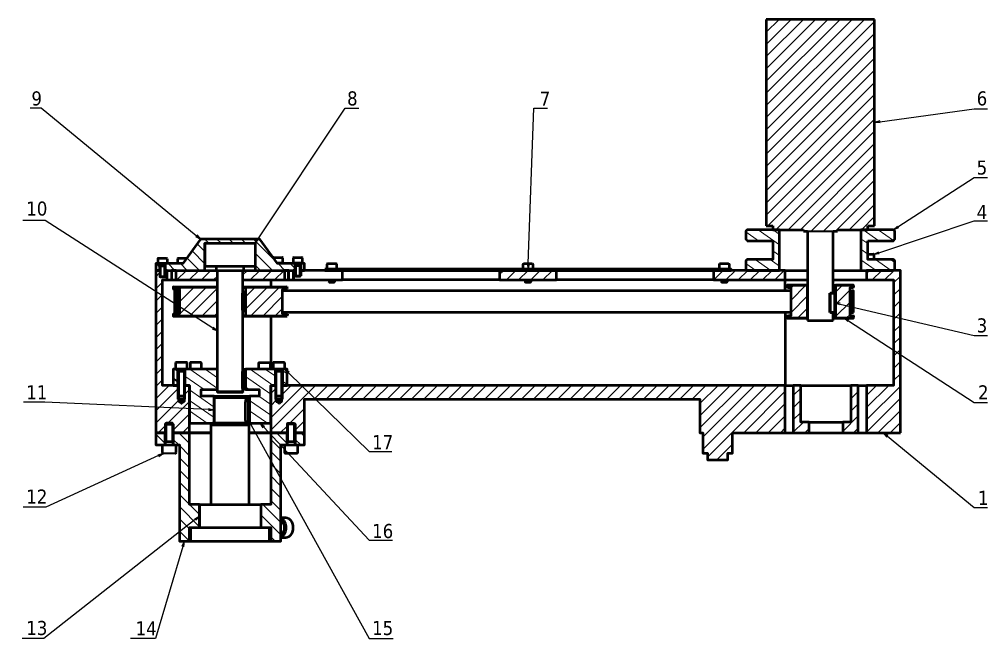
# Model space of a CAD drawing. Header units: millimetres. Extents: x 20106 to 36223, y 4604 to 8014.
# Drawn here: x 20106 to 20818, y 4604 to 5060 of the extents above; entities that cross this region are included whole.
import ezdxf
from ezdxf import colors
from ezdxf.entities.mleader import LeaderData, LeaderLine
from ezdxf.math import Vec2, Vec3

# ---------------------------------------------------------------- set-up
doc = ezdxf.new("R2010")
doc.units = ezdxf.units.MM
doc.layers.get('0').update_dxf_attribs({"lineweight": 35})
doc.layers.add('Nét mảnh', color=130, linetype='Continuous', lineweight=13)
doc.layers.add('Nét đậm', color=7, linetype='Continuous', lineweight=35)
doc.styles.add('PDF Tahoma', font='tahoma.ttf')
doc.styles.get("Standard").update_dxf_attribs({"font": '', "height": 4.375})
doc.styles.get('Standard').set_extended_font_data('TCVN 7284')
pattern_1 = [(45, (1249.0693, 210.0753), (-4.490128, 4.490128), [])]
pattern_2 = [(145, (1249.0693, 210.0753), (-3.6422104, -5.2016155), [])]
pattern_3 = [(135, (1249.0693, 210.0753), (-4.490128, -4.490128), [])]

# ---------------------------------------------------------------- blocks, each defined once
blk = doc.blocks.new('_Open')
at = {"color": 0, "linetype": 'ByBlock', "lineweight": -2}
for p, q in [((-1, 0.17), (0, 0)), ((-1, -0.17), (0, 0)), ((0, 0), (-1, 0))]:
    blk.add_line(p, q, dxfattribs=at)

msp = doc.modelspace()

# ---------------------------------------------------------------- hatches: boundary and pattern name
at = {"layer": 'Nét mảnh', "true_color": 0x58ba48}
h = msp.add_hatch(dxfattribs=at)
h.set_pattern_fill('ANSI31', color=85, scale=2)
h.set_pattern_definition(pattern_1)
h.paths.add_polyline_path([(20735.11, 5059.84), (20655.36, 5059.84), (20655.36, 4907.94), (20660.3, 4907.94), (20660.3, 4904.9), (20682.7, 4904.9), (20682.7, 4903.95), (20685.74, 4903.95), (20704.73, 4903.95), (20707.77, 4903.95), (20707.77, 4904.9), (20730.17, 4904.9), (20730.17, 4907.94), (20735.11, 4907.94)])
h = msp.add_hatch(dxfattribs=at)
h.set_pattern_fill('ANSI31', color=85, scale=2, angle=100)
h.set_pattern_definition(pattern_2)
h.paths.add_polyline_path([(20665.23, 4904.9), (20641.31, 4904.9), (20640.36, 4903.95), (20640.36, 4898.06), (20641.31, 4896.93), (20660.3, 4896.93), (20660.3, 4883.06), (20641.31, 4883.06), (20640.36, 4882.11), (20640.36, 4876.04), (20641.31, 4875.09), (20665.23, 4875.09)])
h.paths.add_polyline_path([(20750.11, 4903.95), (20748.97, 4904.9), (20725.05, 4904.9), (20725.05, 4875.09), (20748.97, 4875.09), (20750.11, 4876.04), (20750.11, 4882.11), (20748.97, 4883.06), (20730.17, 4883.06), (20730.17, 4896.93), (20748.97, 4896.93), (20750.11, 4898.06)])
h = msp.add_hatch(dxfattribs=at)
h.set_pattern_fill('ANSI31', color=85, scale=2, angle=90)
h.set_pattern_definition(pattern_3)
h.paths.add_polyline_path([(20242.19, 4895.03), (20242.57, 4895.03), (20278.84, 4895.03), (20279.22, 4895.03), (20279.22, 4875.09), (20308.65, 4875.09), (20308.65, 4880.03), (20295.55, 4880.03), (20282.64, 4898.06), (20238.78, 4898.06), (20225.86, 4880.03), (20214.28, 4880.03), (20213.05, 4880.03, 0.413935), (20212.95, 4879.93), (20212.95, 4875.09), (20242.19, 4875.09)])
h = msp.add_hatch(dxfattribs=at)
h.set_pattern_fill('ANSI31', color=85, scale=2, angle=90)
h.set_pattern_definition(pattern_3)
h.paths.add_polyline_path([(20208.97, 4879.93, 0.414453), (20208.87, 4880.03), (20207.45, 4880.03), (20205.93, 4880.03), (20205.93, 4875.09), (20208.97, 4875.09)])
h = msp.add_hatch(dxfattribs=at)
h.set_pattern_fill('ANSI31', color=85, scale=2, angle=90)
h.set_pattern_definition(pattern_3)
h.paths.add_polyline_path([(20315.49, 4880.03), (20312.64, 4880.03), (20312.64, 4875.09), (20315.49, 4875.09)])
h = msp.add_hatch(dxfattribs=at)
h.set_pattern_fill('ANSI31', color=85, scale=2, angle=90)
h.set_pattern_definition(pattern_3)
h.paths.add_polyline_path([(20629.54, 4876.04), (20330.49, 4876.04), (20330.49, 4875.09), (20629.54, 4875.09)])
h = msp.add_hatch(dxfattribs=at)
h.set_pattern_fill('ANSI31', color=85, scale=2)
h.set_pattern_definition(pattern_1)
h.paths.add_polyline_path([(20222.83, 4780.34), (20222.26, 4780.34), (20222.26, 4790.41), (20218.84, 4790.41), (20210.86, 4790.41), (20210.86, 4859.71), (20205.93, 4862.82), (20205.93, 4755.47), (20212.95, 4755.47), (20212.95, 4761.92), (20213.52, 4762.49), (20215.8, 4762.49), (20218.27, 4762.49), (20218.84, 4761.92), (20218.84, 4755.47), (20230.8, 4755.47), (20230.8, 4790.41), (20227.38, 4790.41), (20227.38, 4780.34), (20226.81, 4780.34), (20226.81, 4778.44), (20224.91, 4777.11), (20222.83, 4778.44)])
h.paths.add_polyline_path([(20210.86, 4868.06), (20213.9, 4868.06), (20213.9, 4875.09), (20213.14, 4875.09), (20212.95, 4874.9), (20212.95, 4870.53), (20212.38, 4870.15), (20209.34, 4870.15), (20208.97, 4870.53), (20208.97, 4875.09), (20205.93, 4875.09), (20205.93, 4862.82), (20210.86, 4859.71)])
h.paths.add_polyline_path([(20251.31, 4875.09), (20250.74, 4875.09), (20242.19, 4875.09), (20220.93, 4875.09), (20220.93, 4868.06), (20251.31, 4868.06)])
h.paths.add_polyline_path([(20300.67, 4875.09), (20279.22, 4875.09), (20270.67, 4875.09), (20270.1, 4875.09), (20270.1, 4868.06), (20300.67, 4868.06)])
h = msp.add_hatch(dxfattribs=at)
h.set_pattern_fill('ANSI31', color=85, scale=2)
h.set_pattern_definition(pattern_1)
h.paths.add_polyline_path([(20500.99, 4875.09), (20459.03, 4875.09), (20459.03, 4868.06), (20500.99, 4868.06)])
h = msp.add_hatch(dxfattribs=at)
h.set_pattern_fill('ANSI31', color=85, scale=2)
h.set_pattern_definition(pattern_1)
h.paths.add_polyline_path([(20669.41, 4875.09), (20616.63, 4875.09), (20616.63, 4868.06), (20669.41, 4868.06)])
h.paths.add_polyline_path([(20754.1, 4875.09), (20729.22, 4875.09), (20729.22, 4868.06), (20749.16, 4868.06), (20749.16, 4790.41), (20729.22, 4790.41), (20729.22, 4755.47), (20754.1, 4755.47)])
h = msp.add_hatch(dxfattribs=at)
h.set_pattern_fill('ANSI31', color=85, scale=2)
h.set_pattern_definition(pattern_1)
h.paths.add_polyline_path([(20299.35, 4861.04), (20300.83, 4861.04), (20302.95, 4861.42), (20302.57, 4862.94), (20300.67, 4862.56), (20272, 4862.56), (20272, 4841.67), (20300.67, 4841.67), (20302.57, 4841.29), (20302.95, 4842.81), (20300.83, 4843.19), (20299.35, 4843.19)])
h.paths.add_polyline_path([(20251.31, 4862.56), (20220.74, 4862.56), (20218.84, 4862.94), (20218.65, 4861.42), (20220.74, 4861.04), (20223.4, 4861.04), (20223.4, 4851.8), (20239.44, 4841.67), (20251.31, 4841.67)])
h.paths.add_polyline_path([(20223.4, 4851.8), (20223.4, 4843.19), (20220.55, 4843.19), (20218.65, 4842.81), (20218.84, 4841.29), (20220.74, 4841.67), (20239.44, 4841.67)])
h = msp.add_hatch(dxfattribs=at)
h.set_pattern_fill('ANSI31', color=85, scale=2)
h.set_pattern_definition(pattern_1)
h.paths.add_polyline_path([(20685.74, 4864.08), (20671.88, 4864.08), (20670.74, 4864.27), (20670.36, 4862.94), (20671.69, 4862.56), (20673.4, 4862.56), (20673.4, 4841.67), (20671.69, 4841.67), (20670.36, 4841.48), (20670.74, 4839.96), (20671.88, 4840.15), (20685.74, 4840.15)])
h.paths.add_polyline_path([(20717.07, 4862.56), (20718.78, 4862.56), (20719.92, 4862.94), (20719.73, 4864.27), (20718.59, 4864.08), (20706.44, 4864.08), (20706.44, 4840.15), (20718.59, 4840.15), (20719.73, 4839.96), (20719.92, 4841.48), (20718.78, 4841.67), (20718.59, 4841.67), (20717.07, 4841.67)])
h = msp.add_hatch(dxfattribs=at)
h.set_pattern_fill('ANSI31', color=85, scale=2, angle=90)
h.set_pattern_definition(pattern_3)
h.paths.add_polyline_path([(20220.74, 4853.47), (20219.79, 4854.07), (20219.79, 4844.14), (20220.74, 4844.14)])
h = msp.add_hatch(dxfattribs=at)
h.set_pattern_fill('ANSI31', color=85, scale=2, angle=100)
h.set_pattern_definition(pattern_2)
h.paths.add_polyline_path([(20251.31, 4802.37), (20229.09, 4802.37), (20228.14, 4802.37), (20227.38, 4801.8), (20227.38, 4790.41), (20230.8, 4790.41), (20230.8, 4762.49), (20247.7, 4762.49), (20248.84, 4762.49), (20248.84, 4781.29), (20248.84, 4782.43), (20239.35, 4782.43), (20239.35, 4787.37), (20251.31, 4787.37)])
h = msp.add_hatch(dxfattribs=at)
h.set_pattern_fill('ANSI31', color=85, scale=2, angle=100)
h.set_pattern_definition(pattern_2)
h.paths.add_polyline_path([(20294.03, 4802.27, 0.411649), (20293.93, 4802.37), (20292.32, 4802.37), (20272, 4802.37), (20272, 4787.37), (20282.07, 4787.37), (20282.07, 4782.43), (20275.04, 4782.43), (20275.04, 4762.49), (20290.61, 4762.49), (20290.61, 4790.41), (20294.03, 4790.41)])
h.paths.add_polyline_path([(20302.57, 4802.37), (20300.86, 4802.37), (20299.25, 4802.37, 0.416978), (20299.16, 4802.27), (20299.16, 4790.41), (20302.38, 4790.41), (20302.57, 4790.6)])
h = msp.add_hatch(dxfattribs=at)
h.set_pattern_fill('ANSI31', color=85, scale=2)
h.set_pattern_definition(pattern_1)
h.paths.add_polyline_path([(20315.49, 4780.34), (20319.58, 4780.34), (20310.97, 4790.41), (20299.16, 4790.41), (20299.16, 4782.81), (20299.16, 4780.34), (20298.59, 4780.34), (20298.59, 4778.44), (20296.69, 4777.11), (20294.6, 4778.44), (20294.6, 4780.34), (20294.03, 4780.34), (20294.03, 4790.41), (20290.61, 4790.41), (20290.61, 4762.49), (20290.61, 4755.47), (20302.57, 4755.47), (20302.57, 4761.92), (20303.14, 4762.49), (20305.61, 4762.49), (20307.89, 4762.49), (20308.65, 4761.92), (20308.65, 4755.47), (20315.49, 4755.47)])
h.paths.add_polyline_path([(20299.16, 4782.81), (20298.59, 4782.43), (20298.59, 4780.34), (20299.16, 4780.34)], flags=17)
h.paths.add_polyline_path([(20294.6, 4782.43), (20294.03, 4782.81), (20294.03, 4780.34), (20294.6, 4780.34)], flags=17)
h.paths.add_polyline_path([(20669.41, 4790.41), (20310.97, 4790.41), (20319.58, 4780.34), (20606.56, 4780.34), (20606.56, 4755.47), (20608.65, 4755.47), (20608.65, 4740.47), (20612.07, 4740.47), (20612.07, 4735.53), (20627.07, 4735.53), (20627.07, 4740.47), (20630.49, 4740.47), (20630.49, 4755.47), (20669.41, 4755.47)])
h = msp.add_hatch(dxfattribs=at)
h.set_pattern_fill('ANSI31', color=85, scale=2)
h.set_pattern_definition(pattern_1)
h.paths.add_polyline_path([(20723.15, 4790.41), (20717.64, 4790.41), (20717.64, 4763.44), (20711.75, 4763.44), (20711.75, 4755.47), (20723.15, 4755.47)])
h.paths.add_polyline_path([(20680.8, 4790.41), (20675.3, 4790.41), (20675.3, 4755.47), (20686.88, 4755.47), (20686.88, 4763.44), (20680.8, 4763.44)])
h = msp.add_hatch(dxfattribs=at)
h.set_pattern_fill('ANSI31', color=85, scale=2, angle=90)
h.set_pattern_definition(pattern_3)
h.paths.add_polyline_path([(20230.8, 4755.47), (20218.84, 4755.47), (20218.84, 4746.64, 0.414297), (20218.93, 4746.54), (20219.03, 4746.54), (20220.93, 4746.54), (20223.4, 4746.54), (20223.4, 4675.72), (20230.8, 4675.72), (20230.8, 4685.78), (20231.75, 4685.78), (20238.21, 4685.78), (20238.21, 4702.68), (20230.8, 4702.68)])
h.paths.add_polyline_path([(20212.95, 4755.47), (20205.93, 4755.47), (20205.93, 4746.54), (20210.86, 4746.54), (20212.86, 4746.54, 0.414289), (20212.95, 4746.64)])
h.paths.add_polyline_path([(20298.02, 4746.54), (20300.67, 4746.54), (20302.48, 4746.54, 0.414097), (20302.57, 4746.64), (20302.57, 4755.47), (20290.61, 4755.47), (20290.61, 4702.68), (20283.21, 4702.68), (20283.21, 4685.78), (20289.66, 4685.78), (20290.61, 4685.78), (20290.61, 4675.72), (20298.02, 4675.72)])
h.paths.add_polyline_path([(20315.49, 4755.47), (20308.65, 4755.47), (20308.65, 4746.64, 0.414172), (20308.75, 4746.54), (20310.55, 4746.54), (20315.49, 4746.54)])
at = {"layer": 'Nét đậm', "true_color": 0x58ba48}
h = msp.add_hatch(dxfattribs=at)
h.set_pattern_fill('ANSI31', color=85, scale=2, angle=90)
h.set_pattern_definition(pattern_3)
h.paths.add_polyline_path([(20719.54, 4860.09), (20718.59, 4860.09), (20718.59, 4844.14), (20719.54, 4844.14)])
h = msp.add_hatch(dxfattribs=at)
h.set_pattern_fill('ANSI31', color=85, scale=2, angle=100)
h.set_pattern_definition(pattern_2)
h.paths.add_polyline_path([(20222.26, 4802.27, 0.414163), (20222.16, 4802.37), (20220.55, 4802.37), (20218.84, 4802.37), (20218.84, 4790.41), (20222.26, 4790.41)])

# ---------------------------------------------------------------- linework, layer by layer
at = {"layer": 'Nét đậm', "lineweight": 50}
for p, q in [((20735.11, 5059.84), (20655.36, 5059.84)), ((20655.36, 5059.84), (20655.36, 4907.94)), ((20735.11, 4907.94), (20735.11, 5059.84)), ((20655.36, 4907.94), (20660.3, 4907.94)), ((20660.3, 4907.94), (20660.3, 4904.9)), ((20660.3, 4904.9), (20682.7, 4904.9)), ((20682.7, 4904.9), (20682.7, 4903.95)), ((20707.77, 4903.95), (20707.77, 4904.9)), ((20707.77, 4904.9), (20730.17, 4904.9)), ((20730.17, 4904.9), (20730.17, 4907.94)), ((20730.17, 4907.94), (20735.11, 4907.94)), ((20682.7, 4903.95), (20685.74, 4903.95)), ((20685.74, 4903.95), (20685.74, 4838.25)), ((20704.73, 4858.19), (20704.73, 4903.95)), ((20704.73, 4903.95), (20707.77, 4903.95)), ((20300.67, 4862.56), (20272, 4862.56)), ((20272, 4862.56), (20272, 4841.67)), ((20302.57, 4862.94), (20300.67, 4862.56)), ((20302.95, 4861.42), (20302.57, 4862.94)), ((20300.83, 4861.04), (20302.95, 4861.42)), ((20702.26, 4857.81), (20702.26, 4858.19)), ((20702.26, 4858.19), (20704.73, 4858.19)), ((20702.26, 4855.15), (20702.26, 4857.81)), ((20702.26, 4847.18), (20702.26, 4855.15)), ((20702.64, 4855.15), (20702.64, 4858.19)), ((20702.64, 4847.18), (20702.64, 4855.15)), ((20705.87, 4855.15), (20705.87, 4858.19)), ((20705.87, 4858.19), (20706.25, 4857.81)), ((20705.87, 4847.18), (20705.87, 4855.15)), ((20706.25, 4857.81), (20706.25, 4855.15)), ((20706.25, 4855.15), (20706.25, 4847.18)), ((20272, 4841.67), (20300.67, 4841.67)), ((20300.67, 4841.67), (20302.57, 4841.29)), ((20302.57, 4841.29), (20300.67, 4841.67)), ((20300.83, 4843.19), (20302.95, 4842.81)), ((20302.95, 4842.81), (20302.57, 4841.29)), ((20702.26, 4844.52), (20702.26, 4847.18)), ((20702.26, 4844.14), (20702.26, 4844.52)), ((20704.73, 4844.14), (20702.26, 4844.14)), ((20702.64, 4844.14), (20702.64, 4847.18)), ((20702.64, 4844.14), (20705.87, 4844.14)), ((20704.73, 4838.25), (20704.73, 4844.14)), ((20705.87, 4844.14), (20705.87, 4847.18)), ((20706.25, 4844.52), (20705.87, 4844.14)), ((20706.25, 4847.18), (20706.25, 4844.52)), ((20685.74, 4838.25), (20704.73, 4838.25))]:
    msp.add_line(p, q, dxfattribs=at)
at = {"layer": 'Nét đậm'}
for p, q in [((20685.74, 4903.95), (20704.73, 4903.95)), ((20292.89, 4884.58), (20292.79, 4884.58)), ((20300.83, 4861.04), (20300.67, 4861.04)), ((20718.59, 4841.67), (20718.78, 4841.67)), ((20211.53, 4740.47), (20220.26, 4740.47))]:
    msp.add_line(p, q, dxfattribs=at)
at = {"layer": 'Nét đậm', "lineweight": 50}
for points in [[(20641.31, 4896.93), (20660.3, 4896.93), (20660.3, 4883.06), (20641.31, 4883.06), (20640.36, 4882.11), (20640.36, 4876.04), (20641.31, 4875.09), (20665.23, 4875.09), (20665.23, 4904.9), (20641.31, 4904.9), (20640.36, 4903.95), (20640.36, 4898.06)], [(20730.17, 4896.93), (20748.97, 4896.93), (20750.11, 4898.06), (20750.11, 4903.95), (20748.97, 4904.9), (20725.05, 4904.9), (20725.05, 4875.09), (20748.97, 4875.09), (20750.11, 4876.04), (20750.11, 4882.11), (20748.97, 4883.06), (20730.17, 4883.06)], [(20315.49, 4875.09), (20315.49, 4880.03), (20312.64, 4880.03), (20312.64, 4875.09)], [(20330.49, 4876.04), (20330.49, 4875.09), (20629.54, 4875.09), (20629.54, 4876.04)], [(20212.95, 4870.53), (20212.38, 4870.15), (20209.34, 4870.15), (20208.97, 4870.53)], [(20220.93, 4868.06), (20220.93, 4875.09), (20217.51, 4875.09), (20217.51, 4868.06)], [(20300.67, 4875.09), (20300.67, 4868.06), (20303.9, 4868.06), (20303.9, 4875.09)], [(20312.64, 4871.1), (20312.07, 4870.53), (20309.03, 4870.53), (20308.65, 4871.1)], [(20500.99, 4868.06), (20500.99, 4875.09), (20459.03, 4875.09), (20459.03, 4868.06)], [(20616.63, 4875.09), (20616.63, 4868.06), (20669.41, 4868.06), (20669.41, 4875.09)], [(20754.1, 4755.47), (20754.1, 4875.09), (20729.22, 4875.09), (20729.22, 4868.06), (20749.16, 4868.06), (20749.16, 4790.41), (20729.22, 4790.41), (20729.22, 4755.47)], [(20337.51, 4866.55), (20337.13, 4866.17), (20333.9, 4866.17), (20333.52, 4866.55)], [(20482.01, 4866.55), (20481.63, 4866.17), (20478.4, 4866.17), (20478.02, 4866.55)], [(20626.5, 4866.55), (20626.12, 4866.17), (20622.89, 4866.17), (20622.51, 4866.55)], [(20220.74, 4860.09), (20219.79, 4860.09), (20219.79, 4844.14), (20220.74, 4844.14)], [(20271.62, 4848.13), (20271.62, 4845.66), (20271.24, 4845.09), (20271.24, 4848.13), (20271.24, 4856.1), (20271.24, 4859.14), (20271.62, 4858.76), (20271.62, 4856.1)], [(20719.54, 4844.14), (20719.54, 4860.09), (20718.59, 4860.09), (20718.59, 4844.14)], [(20675.3, 4790.41), (20675.3, 4755.47), (20686.88, 4755.47), (20686.88, 4763.44), (20680.8, 4763.44), (20680.8, 4790.41)], [(20723.15, 4755.47), (20723.15, 4790.41), (20717.64, 4790.41), (20717.64, 4763.44), (20711.75, 4763.44), (20711.75, 4755.47)], [(20274.66, 4761.35), (20273.71, 4762.49), (20248.84, 4762.49), (20247.7, 4762.49), (20246.75, 4761.35)], [(20246.75, 4755.47), (20230.8, 4755.47)], [(20290.61, 4755.47), (20274.66, 4755.47)]]:
    msp.add_lwpolyline(points, close=True, dxfattribs=at)
for points in [[(20212.95, 4870.53), (20212.95, 4880.03), (20212.95, 4875.09), (20242.19, 4875.09), (20242.19, 4895.03), (20242.57, 4895.03), (20278.84, 4895.03), (20279.22, 4895.03), (20279.22, 4875.09), (20308.65, 4875.09), (20308.65, 4880.03), (20295.55, 4880.03), (20282.64, 4898.06), (20238.78, 4898.06), (20225.86, 4880.03), (20214.28, 4880.03), (20207.45, 4880.03), (20205.93, 4880.03), (20205.93, 4875.09), (20208.97, 4875.09), (20208.97, 4880.03), (20208.97, 4870.53)], [(20242.19, 4894.65), (20242.19, 4878.32)], [(20279.22, 4894.65), (20279.22, 4878.32)], [(20207.45, 4883.63), (20207.45, 4880.03)], [(20207.83, 4884.01), (20213.9, 4884.01)], [(20214.28, 4883.63), (20214.28, 4880.03)], [(20222.07, 4883.63), (20222.07, 4880.03)], [(20222.45, 4884.01), (20228.52, 4884.01)], [(20292.89, 4884.58), (20299.06, 4884.58)], [(20295.17, 4880.6), (20299.54, 4880.6), (20299.54, 4884.2)], [(20307.13, 4884.2), (20307.13, 4880.6), (20313.97, 4880.6), (20313.97, 4884.2)], [(20307.51, 4884.58), (20313.59, 4884.58)], [(20730.17, 4887.05), (20734.16, 4887.05)], [(20734.54, 4886.67), (20734.54, 4883.06)], [(20208.97, 4878.32), (20212.95, 4878.32)], [(20242.47, 4878.14), (20278.94, 4878.13)], [(20250.74, 4875.09), (20250.74, 4878.13)], [(20270.67, 4875.09), (20270.67, 4878.13)], [(20298.02, 4880.41), (20298.02, 4880.03)], [(20308.65, 4880.41), (20308.65, 4871.1)], [(20308.65, 4878.7), (20312.64, 4878.7)], [(20312.64, 4880.41), (20312.64, 4871.1)], [(20332, 4879.65), (20332, 4876.04)], [(20332.38, 4880.03), (20338.65, 4880.03)], [(20339.03, 4879.65), (20339.03, 4876.04)], [(20208.97, 4875.09), (20205.93, 4875.09), (20205.93, 4755.47), (20212.95, 4755.47)], [(20222.26, 4790.41), (20210.86, 4790.41), (20210.86, 4868.06), (20214.28, 4868.06), (20214.28, 4875.09), (20212.95, 4875.09)], [(20242.19, 4875.09), (20250.74, 4875.09), (20270.67, 4875.09), (20279.22, 4875.09)], [(20251.31, 4785.85), (20251.31, 4875.09)], [(20270.1, 4801.23), (20270.1, 4845.09), (20270.1, 4845.28), (20270.1, 4845.47), (20270.1, 4845.66), (20269.92, 4846.04), (20269.92, 4846.42), (20269.73, 4846.99), (20269.73, 4847.56), (20269.73, 4848.13), (20269.73, 4856.1), (20269.73, 4856.67), (20269.73, 4857.24), (20269.92, 4857.81), (20269.92, 4858.19), (20270.1, 4858.57), (20270.1, 4858.95), (20270.1, 4859.14), (20270.1, 4875.09)], [(20308.65, 4875.09), (20307.13, 4875.09), (20307.13, 4868.06), (20343.4, 4868.06), (20343.4, 4875.09), (20312.64, 4875.09)], [(20669.41, 4875.09), (20685.74, 4875.09)], [(20704.73, 4875.09), (20725.05, 4875.09)], [(20214.28, 4868.06), (20217.51, 4868.06)], [(20220.55, 4843.19), (20218.65, 4842.81), (20218.84, 4841.29), (20220.74, 4841.67), (20251.31, 4841.67), (20251.31, 4862.56), (20220.74, 4862.56), (20218.84, 4862.94), (20218.65, 4861.42), (20220.74, 4861.04)], [(20218.84, 4862.94), (20251.31, 4862.94)], [(20220.93, 4868.06), (20251.31, 4868.06)], [(20270.1, 4868.06), (20300.67, 4868.06)], [(20270.1, 4862.94), (20302.57, 4862.94)], [(20270.1, 4862.56), (20272, 4862.56)], [(20290.61, 4868.06), (20290.61, 4862.94)], [(20303.9, 4868.06), (20307.13, 4868.06)], [(20333.52, 4868.06), (20333.52, 4866.55)], [(20337.51, 4868.06), (20337.51, 4866.55)], [(20459.03, 4868.06), (20454.09, 4868.06), (20348.52, 4868.06), (20343.4, 4868.06)], [(20478.02, 4868.06), (20478.02, 4866.55)], [(20482.01, 4868.06), (20482.01, 4866.55)], [(20616.63, 4868.06), (20611.5, 4868.06), (20505.93, 4868.06), (20500.99, 4868.06)], [(20622.51, 4868.06), (20622.51, 4866.55)], [(20626.5, 4868.06), (20626.5, 4866.55)], [(20669.41, 4860.09), (20669.41, 4868.06), (20685.74, 4868.06)], [(20671.69, 4841.67), (20670.36, 4841.48), (20670.74, 4839.96), (20671.88, 4840.15), (20685.74, 4840.15), (20685.74, 4864.08), (20671.88, 4864.08), (20670.74, 4864.27), (20670.36, 4862.94), (20671.69, 4862.56)], [(20670.74, 4864.27), (20685.74, 4864.27)], [(20671.69, 4862.56), (20673.4, 4862.56), (20673.4, 4841.67), (20671.69, 4841.67)], [(20704.73, 4868.06), (20729.22, 4868.06)], [(20704.73, 4864.27), (20719.73, 4864.27)], [(20704.73, 4864.08), (20706.44, 4864.08)], [(20718.78, 4862.56), (20719.92, 4862.94), (20719.73, 4864.27), (20718.59, 4864.08), (20706.44, 4864.08), (20706.44, 4840.15), (20718.59, 4840.15), (20719.73, 4839.96), (20719.92, 4841.48), (20718.78, 4841.67)], [(20718.59, 4841.67), (20717.07, 4841.67), (20717.07, 4862.56), (20718.78, 4862.56)], [(20220.74, 4861.04), (20223.4, 4861.04), (20223.4, 4843.19), (20220.55, 4843.19)], [(20220.74, 4860.09), (20222.07, 4860.09)], [(20222.07, 4843.19), (20222.07, 4861.04)], [(20271.24, 4859.14), (20270.1, 4859.14)], [(20300.83, 4843.19), (20299.35, 4843.19), (20299.35, 4861.04), (20300.67, 4861.04)], [(20673.4, 4860.09), (20299.35, 4860.09)], [(20705.87, 4858.19), (20702.64, 4858.19)], [(20717.07, 4860.09), (20718.59, 4860.09)], [(20218.84, 4841.29), (20251.31, 4841.29)], [(20220.74, 4844.14), (20222.07, 4844.14)], [(20271.24, 4845.09), (20270.1, 4845.09)], [(20272, 4841.67), (20270.1, 4841.67)], [(20270.1, 4841.29), (20302.57, 4841.29)], [(20290.61, 4841.29), (20290.61, 4802.37)], [(20673.4, 4844.14), (20299.35, 4844.14)], [(20669.41, 4844.14), (20669.41, 4790.41), (20675.3, 4790.41)], [(20706.44, 4840.15), (20704.73, 4840.15)], [(20717.07, 4844.14), (20718.59, 4844.14)], [(20670.74, 4839.96), (20685.74, 4839.96)], [(20704.73, 4839.96), (20719.73, 4839.96)], [(20229.09, 4802.37), (20222.26, 4802.37), (20220.55, 4802.37), (20218.84, 4802.37), (20218.84, 4790.41), (20222.26, 4790.41), (20222.26, 4802.27), (20222.26, 4782.81)], [(20227.38, 4782.81), (20226.81, 4782.43), (20222.83, 4782.43), (20222.26, 4782.81), (20227.38, 4782.81), (20227.38, 4802.27), (20227.38, 4790.41), (20230.8, 4790.41), (20230.8, 4762.49), (20247.7, 4762.49)], [(20222.26, 4800.85), (20227.38, 4800.85)], [(20270.1, 4785.85), (20269.73, 4785.28), (20251.69, 4785.28), (20251.31, 4785.85), (20270.1, 4785.85), (20270.1, 4787.37), (20270.1, 4787.56), (20270.1, 4787.94), (20269.92, 4788.32), (20269.92, 4788.7), (20269.73, 4789.27), (20269.73, 4789.84), (20269.73, 4790.41), (20269.73, 4798.38), (20269.73, 4798.95), (20269.73, 4799.52), (20269.92, 4799.9), (20269.92, 4800.47), (20270.1, 4800.85), (20270.1, 4801.04), (20270.1, 4801.23), (20271.24, 4801.23)], [(20270.1, 4802.37), (20272, 4802.37)], [(20272, 4787.37), (20271.24, 4787.37), (20271.24, 4790.41), (20271.24, 4798.38), (20271.24, 4801.23), (20271.62, 4800.85), (20271.62, 4798.38), (20271.62, 4790.41), (20271.62, 4787.75), (20271.24, 4787.37), (20270.1, 4787.37)], [(20300.86, 4802.37), (20294.03, 4802.37), (20292.32, 4802.37), (20272, 4802.37), (20272, 4787.37), (20282.07, 4787.37), (20282.07, 4782.43), (20275.04, 4782.43), (20275.04, 4762.49), (20290.61, 4762.49), (20290.61, 4790.41), (20294.03, 4790.41), (20294.03, 4802.27), (20294.03, 4782.81)], [(20294.03, 4800.85), (20299.16, 4800.85)], [(20218.84, 4761.92), (20218.27, 4762.49), (20215.8, 4762.49), (20213.52, 4762.49), (20212.95, 4761.92), (20218.84, 4761.92), (20218.84, 4746.54), (20218.84, 4755.47), (20230.8, 4755.47), (20230.8, 4790.41), (20227.38, 4790.41)], [(20294.03, 4790.41), (20290.61, 4790.41), (20290.61, 4755.47), (20302.57, 4755.47)], [(20308.65, 4761.92), (20308.65, 4746.54), (20308.65, 4755.47), (20315.49, 4755.47), (20315.49, 4780.34), (20606.56, 4780.34), (20606.56, 4755.47), (20608.65, 4755.47), (20608.65, 4740.47), (20612.07, 4740.47), (20612.07, 4735.53), (20627.07, 4735.53), (20627.07, 4740.47), (20630.49, 4740.47), (20630.49, 4755.47), (20669.41, 4755.47), (20669.41, 4790.41), (20299.16, 4790.41)], [(20680.8, 4790.41), (20717.64, 4790.41)], [(20723.15, 4790.41), (20729.22, 4790.41)], [(20227.38, 4780.34), (20222.26, 4780.34)], [(20226.81, 4782.43), (20226.81, 4778.44), (20224.91, 4777.11), (20222.83, 4778.44), (20222.83, 4782.43)], [(20222.83, 4778.44), (20226.81, 4778.44)], [(20248.84, 4782.43), (20249.79, 4782.43)], [(20272.76, 4762.49), (20272.57, 4762.49), (20272.57, 4762.68), (20272.38, 4763.06), (20272.38, 4763.63), (20272.19, 4764.2), (20272, 4764.96), (20272, 4765.72), (20272, 4766.48), (20272, 4776.35), (20272, 4777.11), (20272, 4777.87), (20272.19, 4778.63), (20272.38, 4779.2), (20272.38, 4779.77), (20272.57, 4780.15), (20272.57, 4780.34), (20272.76, 4780.34), (20272.76, 4781.29), (20248.84, 4781.29), (20249.79, 4782.43), (20271.62, 4782.43), (20272.76, 4781.29)], [(20271.62, 4782.43), (20272, 4782.43), (20275.04, 4782.43)], [(20272, 4782.43), (20272, 4782.05)], [(20274.28, 4780.34), (20272.76, 4780.34)], [(20275.04, 4762.49), (20274.28, 4762.49), (20274.28, 4766.48), (20274.28, 4776.35), (20274.28, 4780.34), (20274.66, 4779.96), (20274.66, 4776.35), (20274.66, 4766.48), (20274.66, 4762.87), (20274.28, 4762.49), (20273.71, 4762.49)], [(20299.16, 4780.34), (20294.03, 4780.34)], [(20298.59, 4782.43), (20298.59, 4778.44), (20296.69, 4777.11), (20294.6, 4778.44), (20294.6, 4782.43)], [(20294.6, 4778.44), (20298.59, 4778.44)], [(20212.95, 4761.92), (20212.95, 4746.54), (20212.95, 4755.47), (20205.93, 4755.47), (20205.93, 4746.54), (20210.86, 4746.54), (20219.03, 4746.54), (20220.93, 4746.54)], [(20302.57, 4761.92), (20303.14, 4762.49), (20305.61, 4762.49), (20307.89, 4762.49), (20308.65, 4761.92), (20302.57, 4761.92), (20302.57, 4746.54), (20302.57, 4755.47), (20290.61, 4755.47), (20290.61, 4702.68), (20283.21, 4702.68), (20283.21, 4685.78)], [(20686.88, 4763.44), (20711.75, 4763.44)], [(20238.21, 4685.78), (20238.21, 4702.68), (20230.8, 4702.68), (20230.8, 4755.47), (20218.84, 4755.47)], [(20246.75, 4702.68), (20246.75, 4761.35)], [(20274.66, 4702.68), (20274.66, 4761.35)], [(20300.67, 4746.54), (20308.65, 4746.54), (20310.55, 4746.54), (20315.49, 4746.54), (20315.49, 4755.47), (20308.65, 4755.47)], [(20669.41, 4755.47), (20675.3, 4755.47)], [(20686.88, 4755.47), (20711.75, 4755.47)], [(20723.15, 4755.47), (20729.22, 4755.47)], [(20212.95, 4749.01), (20218.84, 4749.01)], [(20302.57, 4749.01), (20308.65, 4749.01)], [(20210.86, 4741.13), (20210.86, 4746.54)], [(20220.93, 4741.04), (20220.93, 4746.54), (20223.4, 4746.54), (20223.4, 4675.72), (20230.8, 4675.72), (20230.8, 4685.78), (20231.75, 4685.78), (20283.21, 4685.78), (20289.66, 4685.78), (20290.61, 4685.78), (20290.61, 4675.72), (20298.02, 4675.72), (20298.02, 4746.54), (20300.67, 4746.54), (20300.67, 4741.04)], [(20301.34, 4740.47), (20309.98, 4740.47)], [(20310.55, 4741.04), (20310.55, 4746.54)], [(20238.21, 4702.68), (20238.59, 4702.68), (20282.83, 4702.68), (20283.21, 4702.68)], [(20238.21, 4702.3), (20238.21, 4685.97)], [(20283.21, 4702.3), (20283.21, 4685.97)], [(20298.02, 4693.19), (20301.62, 4693.19), (20302.76, 4693), (20303.9, 4692.43), (20304.85, 4691.48), (20305.8, 4690.34), (20306.37, 4689.01), (20306.75, 4687.3), (20306.94, 4685.78), (20306.75, 4684.08), (20306.37, 4682.37), (20305.8, 4681.04), (20304.85, 4679.9), (20303.9, 4678.95), (20302.76, 4678.38), (20301.62, 4678.19), (20298.02, 4678.19)], [(20231.75, 4675.72), (20231.75, 4685.78)], [(20289.66, 4675.72), (20289.66, 4685.78)], [(20230.8, 4675.72), (20231.75, 4675.72), (20289.66, 4675.72), (20290.61, 4675.72)]]:
    msp.add_lwpolyline(points, dxfattribs=at)
at = {"layer": 'Nét đậm', "lineweight": 40}
for points in [[(20209.34, 4878.32), (20209.34, 4870.15)], [(20212.38, 4870.15), (20212.38, 4878.32)], [(20309.03, 4878.7), (20309.03, 4870.53)], [(20312.07, 4870.53), (20312.07, 4878.7)], [(20213.9, 4875.09), (20213.9, 4868.06)], [(20217.89, 4868.06), (20217.89, 4875.09)], [(20303.52, 4875.09), (20303.52, 4868.06)], [(20307.51, 4868.06), (20307.51, 4875.09)], [(20333.9, 4868.06), (20333.9, 4866.17)], [(20337.13, 4866.17), (20337.13, 4868.06)], [(20478.4, 4868.06), (20478.4, 4866.17)], [(20481.63, 4866.17), (20481.63, 4868.06)], [(20622.89, 4868.06), (20622.89, 4866.17)], [(20626.12, 4866.17), (20626.12, 4868.06)], [(20222.83, 4800.85), (20222.83, 4782.43)], [(20226.81, 4782.43), (20226.81, 4800.85)], [(20294.6, 4800.85), (20294.6, 4782.43)], [(20298.59, 4782.43), (20298.59, 4800.85)], [(20222.26, 4790.41), (20222.26, 4780.34)], [(20227.38, 4780.34), (20227.38, 4790.41)], [(20294.03, 4790.41), (20294.03, 4780.34)], [(20299.16, 4780.34), (20299.16, 4790.41)], [(20213.52, 4762.49), (20213.52, 4749.01)], [(20218.27, 4749.01), (20218.27, 4762.49)], [(20303.14, 4762.49), (20303.14, 4749.01)], [(20307.89, 4749.01), (20307.89, 4762.49)]]:
    msp.add_lwpolyline(points, dxfattribs=at)
at = {"layer": 'Nét đậm', "lineweight": 50}
for points in [[(20476.5, 4876.04), (20476.5, 4879.53, -0.414214), (20477, 4880.03), (20483.02, 4880.03, -0.414214), (20483.52, 4879.53), (20483.52, 4876.04)], [(20620.99, 4876.04), (20620.99, 4879.53, -0.414214), (20621.49, 4880.03), (20627.52, 4880.03, -0.414214), (20628.02, 4879.53), (20628.02, 4876.04)], [(20248.84, 4781.29), (20248.84, 4762.49), (20248.84, 4782.43), (20239.35, 4782.43), (20239.35, 4787.37), (20251.31, 4787.37), (20251.31, 4802.37), (20229.09, 4802.37), (20229.09, 4806.8, 0.414214), (20228.59, 4807.3), (20221.05, 4807.3, 0.414214), (20220.55, 4806.8), (20220.55, 4802.37)], [(20239.54, 4802.37), (20239.54, 4806.8, 0.414214), (20239.04, 4807.3), (20231.68, 4807.3, 0.414214), (20231.18, 4806.8), (20231.18, 4802.37)], [(20281.88, 4802.37), (20281.88, 4806.8, -0.414214), (20282.38, 4807.3), (20289.73, 4807.3, -0.414214), (20290.23, 4806.8), (20290.23, 4802.37)], [(20299.16, 4782.81), (20298.59, 4782.43), (20294.6, 4782.43), (20294.03, 4782.81), (20299.16, 4782.81), (20299.16, 4802.27), (20299.16, 4790.41), (20302.57, 4790.41), (20302.57, 4802.37), (20300.86, 4802.37), (20300.86, 4806.8, 0.414214), (20300.36, 4807.3), (20292.82, 4807.3, 0.414214), (20292.32, 4806.8), (20292.32, 4802.37)]]:
    msp.add_lwpolyline(points, format="xyb", dxfattribs=at)
at = {"layer": 'Nét đậm', "lineweight": 25}
for points in [[(20212.95, 4874.9), (20213.14, 4875.09)], [(20302.38, 4790.41), (20302.57, 4790.6)], [(20223.4, 4675.72), (20223.4, 4675.91)]]:
    msp.add_lwpolyline(points, dxfattribs=at)
at = {"layer": 'Nét đậm', "lineweight": 50}
for centre, radius, start, end in [((20242.48, 4894.74), 0.285, 89.98984, 179.99701), ((20278.93, 4894.74), 0.285, 0.00299, 90.01016), ((20207.84, 4883.62), 0.398, 92.51467, 177.48533), ((20213.88, 4883.62), 0.398, 2.51467, 87.48533), ((20222.46, 4883.62), 0.398, 92.51467, 177.48533), ((20228.5, 4883.62), 0.398, 62.75647, 87.48533), ((20292.79, 4884.11), 0.475, 89.9988, 142.41466), ((20299.05, 4884.08), 0.499, 13.84503, 88.83063), ((20307.53, 4884.19), 0.398, 92.51467, 177.48533), ((20313.57, 4884.19), 0.398, 2.51467, 87.48533), ((20734.06, 4886.58), 0.475, 0, 90.00004), ((20208.87, 4879.93), 0.0949, 359.99032, 89.99744), ((20213.05, 4879.93), 0.0949, 89.99644, 180.00356), ((20242.48, 4878.43), 0.285, 179.0484, 269.05009), ((20278.93, 4878.41), 0.285, 269.99303, 359.99473), ((20298.11, 4880.5), 0.0949, 89.99644, 180.00356), ((20308.55, 4880.5), 0.0949, 359.99032, 89.99744), ((20312.73, 4880.5), 0.0949, 89.99644, 180.00356), ((20332.4, 4879.63), 0.398, 92.51467, 177.48533), ((20338.63, 4879.63), 0.398, 2.51467, 87.48533), ((20222.16, 4802.27), 0.0949, 359.99032, 89.99744), ((20227.48, 4802.27), 0.0949, 89.99644, 180.00356), ((20293.93, 4802.27), 0.0949, 359.99032, 89.99744), ((20299.25, 4802.27), 0.0949, 89.99644, 180.00356), ((20211.53, 4741.13), 0.665, 179.99381, 269.99395), ((20212.86, 4746.64), 0.0949, 269.99032, 359.99744), ((20218.93, 4746.64), 0.0949, 179.99032, 269.99744), ((20220.26, 4741.15), 0.68, 270.52845, 350.66809), ((20301.34, 4741.13), 0.665, 180.00605, 270.00619), ((20302.48, 4746.64), 0.0949, 269.99032, 359.99744), ((20308.74, 4746.64), 0.0949, 179.99032, 269.99744), ((20309.88, 4741.13), 0.665, 269.99381, 359.99395), ((20293.65, 4685.69), 8.35, 301.49576, 58.50424), ((20293.83, 4685.69), 7, 306.80287, 53.19713)]:
    msp.add_arc(centre, radius, start, end, dxfattribs=at)

# ---------------------------------------------------------------- texts
at = {"layer": 'Nét đậm', "attachment_point": 4, "style": 'PDF Tahoma'}
for s, insert, char_height in [('9', (20114.41, 5001.56), 10.35), ('8', (20346.81, 5001.56), 10.35), ('7', (20488.65, 5001.37), 10.35), ('6', (20810.3, 5001.56), 10.35), ('5', (20810.3, 4950.67), 10.35), ('10', (20110.61, 4920.48), 10.354), ('4', (20810.3, 4918.01), 10.35), ('3', (20810.3, 4834.47), 10.35), ('11', (20110.61, 4785.29), 10.354), ('2', (20811.25, 4785.29), 10.35), ('17', (20365.23, 4748.64), 10.354), ('12', (20110.61, 4708.58), 10.354), ('1', (20811.25, 4707.63), 10.35), ('16', (20365.23, 4683.14), 10.354), ('13', (20110.61, 4611.74), 10.354), ('14', (20191.12, 4611.55), 10.354), ('15', (20365.23, 4611.74), 10.354)]:
    msp.add_mtext(s, dxfattribs=dict(at, insert=insert, char_height=char_height))

# ---------------------------------------------------------------- leaders
at = {"layer": 'Nét đậm'}
ml = msp.add_multileader_mtext('Standard', dxfattribs=at)
ml.set_content('', color=256)
ml.set_leader_properties()
ml.set_arrow_properties(name='OPEN')
ml.build(insert=Vec2(0, 0))
ml.multileader.update_dxf_attribs({"text_left_attachment_type": 5})
ctx = ml.context
ctx.base_point, ctx.char_height, ctx.plane_origin = Vec3(20353.35, 4994.46), 4.38, Vec3(20279.03, 4895.03)
ctx.left_attachment = 5
notes = []
notes.append((ctx, [(0, (1, 1, 0), (20345.35, 4994.46), (1, 0), 8, [(0, [(20279.03, 4895.03)], 0, [])])]))
ctx.mtext.insert, ctx.mtext.flow_direction = Vec3(20355.35, 4998.84), 5
ml = msp.add_multileader_mtext('Standard', dxfattribs=at)
ml.set_content('', color=256)
ml.set_leader_properties()
ml.set_arrow_properties(name='OPEN')
ml.build(insert=Vec2(0, 0))
ml.multileader.update_dxf_attribs({"text_left_attachment_type": 5})
ctx = ml.context
ctx.base_point, ctx.char_height, ctx.plane_origin = Vec3(20492.39, 4994.46), 4.38, Vec3(20426.27, 4876.04)
ctx.left_attachment = 5
notes.append((ctx, [(0, (1, 1, 0), (20484.39, 4994.46), (1, 0), 8, [(0, [(20480.01, 4876.04)], 0, [])])]))
ctx.mtext.insert, ctx.mtext.flow_direction = Vec3(20494.39, 4998.84), 5
ml = msp.add_multileader_mtext('Standard', dxfattribs=at)
ml.set_content('', color=256)
ml.set_leader_properties()
ml.set_arrow_properties(name='OPEN')
ml.build(insert=Vec2(0, 0))
ml.multileader.update_dxf_attribs({"text_left_attachment_type": 5})
ctx = ml.context
ctx.base_point, ctx.char_height, ctx.plane_origin = Vec3(20816.36, 4993.88), 4.38, Vec3(20735.11, 4983.89)
ctx.left_attachment = 5
notes.append((ctx, [(0, (1, 1, 0), (20808.36, 4993.88), (1, 0), 8, [(0, [(20735.11, 4983.89)], 0, [])])]))
ctx.mtext.insert, ctx.mtext.flow_direction = Vec3(20818.36, 4998.26), 5
ml = msp.add_multileader_mtext('Standard', dxfattribs=at)
ml.set_content('', color=256)
ml.set_leader_properties()
ml.set_arrow_properties(name='OPEN')
ml.build(insert=Vec2(0, 0))
ml.multileader.update_dxf_attribs({"text_left_attachment_type": 5})
ctx = ml.context
ctx.base_point, ctx.char_height, ctx.plane_origin = Vec3(20109.6, 4992.28), 4.38, Vec3(20238.78, 4898.06)
ctx.left_attachment, ctx.text_align_type = 5, 2
notes.append((ctx, [(0, (1, 1, 0), (20121.6, 4994.46), (-1, 0), 8, [(0, [(20238.78, 4898.06)], 0, [])])]))
ctx.mtext.insert, ctx.mtext.alignment, ctx.mtext.flow_direction = Vec3(20111.6, 4996.65), 3, 5
ml = msp.add_multileader_mtext('Standard', dxfattribs=at)
ml.set_content('', color=256)
ml.set_leader_properties()
ml.set_arrow_properties(name='OPEN')
ml.build(insert=Vec2(0, 0))
ml.multileader.update_dxf_attribs({"text_left_attachment_type": 5})
ctx = ml.context
ctx.base_point, ctx.char_height, ctx.plane_origin = Vec3(20816.36, 4943.56), 4.38, Vec3(20748.97, 4904.9)
ctx.left_attachment = 5
notes.append((ctx, [(0, (1, 1, 0), (20808.36, 4943.56), (1, 0), 8, [(0, [(20748.97, 4904.9)], 0, [])])]))
ctx.mtext.insert, ctx.mtext.flow_direction = Vec3(20818.36, 4947.94), 5
ml = msp.add_multileader_mtext('Standard', dxfattribs=at)
ml.set_content('', color=256)
ml.set_leader_properties()
ml.set_arrow_properties(name='OPEN')
ml.build(insert=Vec2(0, 0))
ml.multileader.update_dxf_attribs({"text_left_attachment_type": 5})
ctx = ml.context
ctx.base_point, ctx.char_height, ctx.plane_origin = Vec3(20104.21, 4909.6), 4.38, Vec3(20251.31, 4830.47)
ctx.left_attachment, ctx.text_align_type = 5, 2
notes.append((ctx, [(0, (1, 1, 0), (20124.62, 4911.79), (-1, 0), 16.41, [(0, [(20251.31, 4830.47)], 0, [])])]))
ctx.mtext.insert, ctx.mtext.alignment, ctx.mtext.flow_direction = Vec3(20106.21, 4913.98), 3, 5
ml = msp.add_multileader_mtext('Standard', dxfattribs=at)
ml.set_content('', color=256)
ml.set_leader_properties()
ml.set_arrow_properties(name='OPEN')
ml.build(insert=Vec2(0, 0))
ml.multileader.update_dxf_attribs({"text_left_attachment_type": 5})
ctx = ml.context
ctx.base_point, ctx.char_height, ctx.plane_origin = Vec3(20816.36, 4911.46), 4.38, Vec3(20734.54, 4886.67)
ctx.left_attachment = 5
notes.append((ctx, [(0, (1, 1, 0), (20808.36, 4911.46), (1, 0), 8, [(0, [(20734.54, 4886.67)], 0, [])])]))
ctx.mtext.insert, ctx.mtext.flow_direction = Vec3(20818.36, 4915.83), 5
ml = msp.add_multileader_mtext('Standard', dxfattribs=at)
ml.set_content('', color=256)
ml.set_leader_properties()
ml.set_arrow_properties(name='OPEN')
ml.build(insert=Vec2(0, 0))
ml.multileader.update_dxf_attribs({"text_left_attachment_type": 5})
ctx = ml.context
ctx.base_point, ctx.char_height, ctx.plane_origin = Vec3(20816.36, 4827.07), 4.38, Vec3(20705.87, 4851.17)
ctx.left_attachment = 5
notes.append((ctx, [(0, (1, 1, 0), (20808.36, 4827.07), (1, 0), 8, [(0, [(20705.87, 4851.17)], 0, [])])]))
ctx.mtext.insert, ctx.mtext.flow_direction = Vec3(20818.36, 4831.44), 5
ml = msp.add_multileader_mtext('Standard', dxfattribs=at)
ml.set_content('', color=256)
ml.set_leader_properties()
ml.set_arrow_properties(name='OPEN')
ml.build(insert=Vec2(0, 0))
ml.multileader.update_dxf_attribs({"text_left_attachment_type": 5})
ctx = ml.context
ctx.base_point, ctx.char_height, ctx.plane_origin = Vec3(20816.36, 4777.74), 4.38, Vec3(20712.51, 4840.15)
ctx.left_attachment = 5
notes.append((ctx, [(0, (1, 1, 0), (20808.36, 4777.74), (1, 0), 8, [(0, [(20712.51, 4840.15)], 0, [])])]))
ctx.mtext.insert, ctx.mtext.flow_direction = Vec3(20818.36, 4782.12), 5
ml = msp.add_multileader_mtext('Standard', dxfattribs=at)
ml.set_content('', color=256)
ml.set_leader_properties()
ml.set_arrow_properties(name='OPEN')
ml.build(insert=Vec2(0, 0))
ml.multileader.update_dxf_attribs({"text_left_attachment_type": 5})
ctx = ml.context
ctx.base_point, ctx.char_height, ctx.plane_origin = Vec3(20377.85, 4741.73), 4.38, Vec3(20300.86, 4802.37)
ctx.left_attachment = 5
notes.append((ctx, [(0, (1, 1, 0), (20362.97, 4741.73), (1, 0), 14.88, [(0, [(20300.86, 4802.37)], 0, [])])]))
ctx.mtext.insert, ctx.mtext.flow_direction = Vec3(20379.85, 4746.11), 5
ml = msp.add_multileader_mtext('Standard', dxfattribs=at)
ml.set_content('', color=256)
ml.set_leader_properties()
ml.set_arrow_properties(name='OPEN')
ml.build(insert=Vec2(0, 0))
ml.multileader.update_dxf_attribs({"text_left_attachment_type": 5})
ctx = ml.context
ctx.base_point, ctx.char_height, ctx.plane_origin = Vec3(20104.61, 4775.77), 4.38, Vec3(20248.84, 4772.46)
ctx.left_attachment, ctx.text_align_type = 5, 2
notes.append((ctx, [(0, (1, 1, 0), (20124.31, 4777.95), (-1, 0), 15.7, [(0, [(20248.84, 4772.46)], 0, [])])]))
ctx.mtext.insert, ctx.mtext.alignment, ctx.mtext.flow_direction = Vec3(20106.61, 4780.14), 3, 5
ml = msp.add_multileader_mtext('Standard', dxfattribs=at)
ml.set_content('', color=256)
ml.set_leader_properties()
ml.set_arrow_properties(name='OPEN')
ml.build(insert=Vec2(0, 0))
ml.multileader.update_dxf_attribs({"text_left_attachment_type": 5})
ctx = ml.context
ctx.base_point, ctx.char_height, ctx.plane_origin = Vec3(20378.82, 4604.01), 4.38, Vec3(20274.28, 4764.68)
ctx.left_attachment = 5
notes.append((ctx, [(0, (1, 1, 0), (20362.97, 4604.01), (1, 0), 15.85, [(0, [(20274.28, 4764.68)], 0, [])])]))
ctx.mtext.insert, ctx.mtext.flow_direction = Vec3(20380.82, 4608.38), 5
ml = msp.add_multileader_mtext('Standard', dxfattribs=at)
ml.set_content('', color=256)
ml.set_leader_properties()
ml.set_arrow_properties(name='OPEN')
ml.build(insert=Vec2(0, 0))
ml.multileader.update_dxf_attribs({"text_left_attachment_type": 5})
ctx = ml.context
ctx.base_point, ctx.char_height, ctx.plane_origin = Vec3(20378.13, 4676.43), 4.38, Vec3(20282.83, 4762.49)
ctx.left_attachment = 5
notes.append((ctx, [(0, (1, 1, 0), (20362.97, 4676.43), (1, 0), 15.16, [(0, [(20282.83, 4762.49)], 0, [])])]))
ctx.mtext.insert, ctx.mtext.flow_direction = Vec3(20380.13, 4680.81), 5
ml = msp.add_multileader_mtext('Standard', dxfattribs=at)
ml.set_content('', color=256)
ml.set_leader_properties()
ml.set_arrow_properties(name='OPEN')
ml.build(insert=Vec2(0, 0))
ml.multileader.update_dxf_attribs({"text_left_attachment_type": 5})
ctx = ml.context
ctx.base_point, ctx.char_height, ctx.plane_origin = Vec3(20816.36, 4700.6), 4.38, Vec3(20741.66, 4755.47)
ctx.left_attachment = 5
notes.append((ctx, [(0, (1, 1, 0), (20808.36, 4700.6), (1, 0), 8, [(0, [(20741.66, 4755.47)], 0, [])])]))
ctx.mtext.insert, ctx.mtext.flow_direction = Vec3(20818.36, 4704.97), 5
ml = msp.add_multileader_mtext('Standard', dxfattribs=at)
ml.set_content('', color=256)
ml.set_leader_properties()
ml.set_arrow_properties(name='OPEN')
ml.build(insert=Vec2(0, 0))
ml.multileader.update_dxf_attribs({"text_left_attachment_type": 5})
ctx = ml.context
ctx.base_point, ctx.char_height, ctx.plane_origin = Vec3(20104.34, 4698.61), 4.38, Vec3(20211.53, 4740.47)
ctx.left_attachment, ctx.text_align_type = 5, 2
notes.append((ctx, [(0, (1, 1, 0), (20124.98, 4700.79), (-1, 0), 16.64, [(0, [(20211.53, 4740.47)], 0, [])])]))
ctx.mtext.insert, ctx.mtext.alignment, ctx.mtext.flow_direction = Vec3(20106.34, 4702.98), 3, 5
ml = msp.add_multileader_mtext('Standard', dxfattribs=at)
ml.set_content('', color=256)
ml.set_leader_properties()
ml.set_arrow_properties(name='OPEN')
ml.build(insert=Vec2(0, 0))
ml.multileader.update_dxf_attribs({"text_left_attachment_type": 5})
ctx = ml.context
ctx.base_point, ctx.char_height, ctx.plane_origin = Vec3(20103.54, 4601.82), 4.38, Vec3(20238.21, 4694.14)
ctx.left_attachment, ctx.text_align_type = 5, 2
notes.append((ctx, [(0, (1, 1, 0), (20123.6, 4604.01), (-1, 0), 16.06, [(0, [(20238.21, 4694.14)], 0, [])])]))
ctx.mtext.insert, ctx.mtext.alignment, ctx.mtext.flow_direction = Vec3(20105.54, 4606.19), 3, 5
ml = msp.add_multileader_mtext('Standard', dxfattribs=at)
ml.set_content('', color=256)
ml.set_leader_properties()
ml.set_arrow_properties(name='OPEN')
ml.build(insert=Vec2(0, 0))
ml.multileader.update_dxf_attribs({"text_left_attachment_type": 5})
ctx = ml.context
ctx.base_point, ctx.char_height, ctx.plane_origin = Vec3(20183.28, 4601.82), 4.38, Vec3(20227.1, 4675.72)
ctx.left_attachment, ctx.text_align_type = 5, 2
notes.append((ctx, [(0, (1, 1, 0), (20205.87, 4604.01), (-1, 0), 18.59, [(0, [(20227.1, 4675.72)], 0, [])])]))
ctx.mtext.insert, ctx.mtext.alignment, ctx.mtext.flow_direction = Vec3(20185.28, 4606.19), 3, 5
for ctx, leaders in notes:
    for number, flags, end, landing, length, lines in leaders:
        leader = LeaderData()
        leader.index, (leader.has_last_leader_line, leader.has_dogleg_vector, leader.attachment_direction) = number, flags
        leader.last_leader_point, leader.dogleg_vector, leader.dogleg_length = Vec3(end), Vec3(landing), length
        for number, points, colour, breaks in lines:
            line = LeaderLine()
            line.index, line.vertices, line.color, line.breaks = number, Vec3.list(points), colors.encode_raw_color(colour), breaks
            leader.lines.append(line)
        ctx.leaders.append(leader)

doc.saveas('drawing.dxf')
